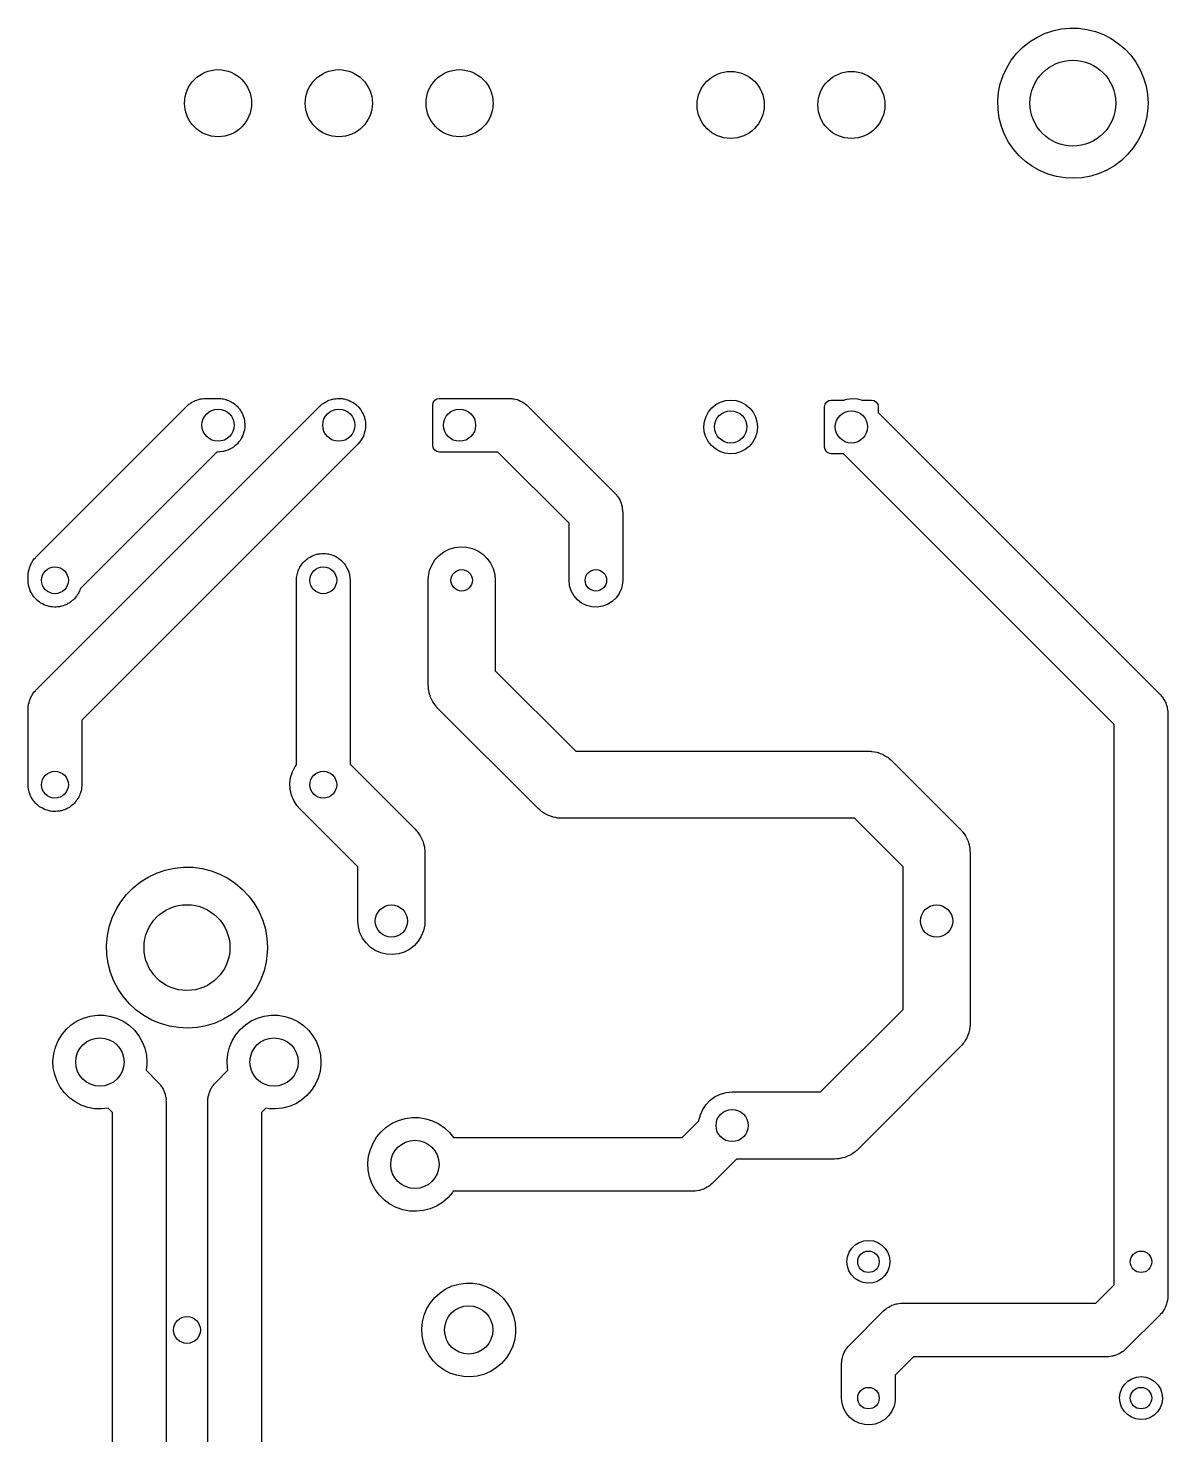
# Model space of a CAD drawing. Extents: x 38 to 260, y -144 to -47.
# Drawn here: x 217.6 to 260.1, y -99.2 to -46.7 of the extents above; entities that cross this region are included whole.
import ezdxf

# ---------------------------------------------------------------- set-up
doc = ezdxf.new("R2010")
doc.units = 0
doc.layers.add('BLACK', color=7, linetype='CONTINUOUS')

msp = doc.modelspace()

# ---------------------------------------------------------------- linework, layer by layer
at = {"layer": 'BLACK', "linetype": 'CONTINUOUS'}
for p, q in [((254.918, -47.2476), (255.191, -47.0763)), ((255.191, -47.0763), (255.482, -46.9376)), ((255.482, -46.9376), (255.787, -46.8331)), ((255.787, -46.8331), (256.102, -46.7645)), ((256.102, -46.7645), (256.423, -46.7325)), ((256.423, -46.7325), (256.745, -46.7375)), ((256.745, -46.7375), (257.065, -46.7796)), ((257.065, -46.7796), (257.377, -46.8581)), ((257.377, -46.8581), (257.679, -46.9721)), ((257.679, -46.9721), (257.965, -47.1199)), ((257.965, -47.1199), (258.233, -47.2997)), ((254.241, -47.932), (254.44, -47.6783)), ((254.44, -47.6783), (254.666, -47.4492)), ((254.666, -47.4492), (254.918, -47.2476)), ((258.233, -47.2997), (258.478, -47.5091)), ((258.478, -47.5091), (258.697, -47.7452)), ((253.937, -48.4993), (254.072, -48.2069)), ((254.072, -48.2069), (254.241, -47.932)), ((258.697, -47.7452), (258.888, -48.005)), ((258.888, -48.005), (259.048, -48.285)), ((253.835, -48.8053), (253.937, -48.4993)), ((259.048, -48.285), (259.174, -48.5815)), ((259.174, -48.5815), (259.266, -48.8906)), ((253.741, -49.442), (253.77, -49.121)), ((253.77, -49.121), (253.835, -48.8053)), ((259.266, -48.8906), (259.321, -49.2082)), ((259.321, -49.2082), (259.34, -49.53)), ((253.75, -49.7643), (253.741, -49.442)), ((253.795, -50.0834), (253.75, -49.7643)), ((259.334, -49.7058), (259.296, -50.0258)), ((259.34, -49.53), (259.334, -49.7058)), ((253.877, -50.3952), (253.795, -50.0834)), ((259.296, -50.0258), (259.22, -50.3393)), ((253.994, -50.6956), (253.877, -50.3952)), ((254.145, -50.9805), (253.994, -50.6956)), ((259.11, -50.642), (258.965, -50.93)), ((259.22, -50.3393), (259.11, -50.642)), ((254.328, -51.2461), (254.145, -50.9805)), ((254.539, -51.4891), (254.328, -51.2461)), ((258.788, -51.1994), (258.581, -51.4467)), ((258.965, -50.93), (258.788, -51.1994)), ((254.778, -51.706), (254.539, -51.4891)), ((255.04, -51.8941), (254.778, -51.706)), ((255.321, -52.0509), (255.04, -51.8941)), ((258.089, -51.8622), (257.811, -52.0248)), ((258.347, -51.6686), (258.089, -51.8622)), ((258.581, -51.4467), (258.347, -51.6686)), ((255.619, -52.1743), (255.321, -52.0509)), ((255.929, -52.2626), (255.619, -52.1743)), ((256.247, -52.3147), (255.929, -52.2626)), ((256.569, -52.3298), (256.247, -52.3147)), ((256.891, -52.3079), (256.569, -52.3298)), ((257.208, -52.2492), (256.891, -52.3079)), ((257.516, -52.1544), (257.208, -52.2492)), ((257.811, -52.0248), (257.516, -52.1544)), ((223.513, -60.8229), (223.591, -60.7529)), ((223.591, -60.7529), (223.621, -60.7327)), ((223.621, -60.7327), (223.649, -60.7089)), ((223.649, -60.7089), (223.706, -60.6775)), ((223.706, -60.6775), (223.76, -60.6422)), ((223.76, -60.6422), (223.794, -60.6287)), ((223.794, -60.6287), (223.826, -60.6109)), ((223.826, -60.6109), (223.888, -60.5916)), ((223.888, -60.5916), (223.948, -60.5678)), ((223.948, -60.5678), (223.984, -60.5614)), ((223.984, -60.5614), (224.019, -60.5504)), ((224.019, -60.5504), (224.083, -60.5439)), ((224.083, -60.5439), (224.147, -60.5327)), ((224.147, -60.5327), (224.183, -60.5337)), ((224.183, -60.5337), (224.22, -60.53)), ((224.22, -60.53), (224.68, -60.53)), ((224.68, -60.53), (224.685, -60.5302)), ((224.685, -60.5302), (224.687, -60.53)), ((224.687, -60.53), (224.693, -60.5307)), ((224.693, -60.5307), (224.785, -60.5355)), ((224.785, -60.5355), (224.831, -60.5451)), ((224.831, -60.5451), (224.881, -60.5504)), ((224.881, -60.5504), (224.933, -60.5665)), ((224.933, -60.5665), (224.982, -60.5768)), ((224.982, -60.5768), (225.023, -60.5943)), ((225.023, -60.5943), (225.068, -60.6081)), ((225.068, -60.6081), (225.119, -60.6358)), ((225.119, -60.6358), (225.168, -60.6571)), ((225.168, -60.6571), (225.201, -60.6804)), ((225.201, -60.6804), (225.239, -60.701)), ((225.239, -60.701), (225.287, -60.7404)), ((225.287, -60.7404), (225.333, -60.773)), ((225.333, -60.773), (225.359, -60.8002)), ((225.359, -60.8002), (225.39, -60.8254)), ((228.48, -60.8155), (228.487, -60.81)), ((228.487, -60.81), (228.551, -60.7529)), ((228.551, -60.7529), (228.592, -60.7261)), ((228.592, -60.7261), (228.632, -60.6932)), ((228.632, -60.6932), (228.679, -60.6689)), ((228.679, -60.6689), (228.72, -60.6422)), ((228.72, -60.6422), (228.762, -60.6254)), ((228.762, -60.6254), (228.805, -60.6028)), ((228.805, -60.6028), (228.859, -60.5869)), ((228.859, -60.5869), (228.908, -60.5678)), ((228.908, -60.5678), (228.949, -60.5604)), ((228.949, -60.5604), (228.993, -60.5477)), ((228.993, -60.5477), (229.052, -60.5423)), ((229.052, -60.5423), (229.107, -60.5327)), ((229.107, -60.5327), (229.146, -60.5338)), ((229.146, -60.5338), (229.187, -60.53)), ((229.187, -60.53), (229.251, -60.5367)), ((229.251, -60.5367), (229.309, -60.5383)), ((229.309, -60.5383), (229.344, -60.5465)), ((229.344, -60.5465), (229.381, -60.5504)), ((229.381, -60.5504), (229.446, -60.5705)), ((229.446, -60.5705), (229.506, -60.5845)), ((229.506, -60.5845), (229.535, -60.5981)), ((229.535, -60.5981), (229.568, -60.6081)), ((229.568, -60.6081), (229.631, -60.6423)), ((229.631, -60.6423), (229.689, -60.6693)), ((229.689, -60.6693), (229.712, -60.6865)), ((229.712, -60.6865), (229.739, -60.701)), ((229.739, -60.701), (229.798, -60.7494)), ((229.798, -60.7494), (229.852, -60.7892)), ((229.852, -60.7892), (229.869, -60.8082)), ((229.869, -60.8082), (229.89, -60.8254)), ((232.68, -60.78), (232.699, -60.6843)), ((232.68, -62.28), (232.68, -60.78)), ((232.699, -60.6843), (232.753, -60.6032)), ((232.753, -60.6032), (232.834, -60.549)), ((232.834, -60.549), (232.93, -60.53)), ((232.93, -60.53), (235.52, -60.53)), ((235.52, -60.53), (235.625, -60.5355)), ((235.625, -60.5355), (235.66, -60.543)), ((235.66, -60.543), (235.697, -60.5458)), ((235.697, -60.5458), (235.759, -60.5636)), ((235.759, -60.5636), (235.822, -60.5768)), ((235.822, -60.5768), (235.856, -60.5914)), ((235.856, -60.5914), (235.891, -60.6015)), ((235.891, -60.6015), (235.949, -60.6314)), ((235.949, -60.6314), (236.008, -60.6571)), ((236.008, -60.6571), (236.038, -60.6781)), ((236.038, -60.6781), (236.07, -60.6952)), ((236.07, -60.6952), (236.121, -60.736)), ((236.121, -60.736), (236.173, -60.773)), ((236.173, -60.773), (236.199, -60.7997)), ((236.199, -60.7997), (236.227, -60.8229)), ((243.085, -60.8805), (243.237, -60.7582)), ((243.237, -60.7582), (243.41, -60.6678)), ((243.41, -60.6678), (243.598, -60.6127)), ((243.598, -60.6127), (243.792, -60.595)), ((243.792, -60.595), (243.986, -60.6154)), ((243.986, -60.6154), (244.173, -60.6731)), ((244.173, -60.6731), (244.344, -60.766)), ((244.344, -60.766), (244.495, -60.8904)), ((247.285, -60.845), (247.304, -60.7493)), ((247.304, -60.7493), (247.358, -60.6682)), ((247.358, -60.6682), (247.439, -60.614)), ((247.439, -60.614), (247.535, -60.595)), ((247.535, -60.595), (247.999, -60.595)), ((247.999, -60.595), (248.115, -60.5556)), ((248.115, -60.5556), (248.316, -60.5303)), ((248.316, -60.5303), (248.517, -60.5458)), ((248.517, -60.5458), (248.689, -60.595)), ((248.689, -60.595), (249.035, -60.595)), ((249.035, -60.595), (249.131, -60.614)), ((249.131, -60.614), (249.212, -60.6682)), ((249.212, -60.6682), (249.266, -60.7493)), ((249.266, -60.7493), (249.285, -60.845)), ((217.893, -71.4029), (228.473, -60.8229)), ((217.893, -66.4429), (223.513, -60.8229)), ((225.39, -60.8254), (225.431, -60.8764)), ((225.431, -60.8764), (225.472, -60.9199)), ((225.472, -60.9199), (225.49, -60.9488)), ((225.49, -60.9488), (225.513, -60.9766)), ((225.513, -60.9766), (225.546, -61.0382)), ((225.546, -61.0382), (225.579, -61.0916)), ((225.579, -61.0916), (225.589, -61.1204)), ((225.589, -61.1204), (225.605, -61.1489)), ((225.605, -61.1489), (225.626, -61.2197)), ((225.626, -61.2197), (225.649, -61.2813)), ((225.649, -61.2813), (225.653, -61.3083)), ((225.653, -61.3083), (225.661, -61.3358)), ((225.661, -61.3358), (225.669, -61.4135)), ((228.473, -60.8229), (228.478, -60.8182)), ((228.478, -60.8182), (228.48, -60.8155)), ((229.89, -60.8254), (229.94, -60.8877)), ((229.94, -60.8877), (229.987, -60.9394)), ((229.987, -60.9394), (229.998, -60.9586)), ((229.998, -60.9586), (230.013, -60.9766)), ((230.013, -60.9766), (230.053, -61.0517)), ((230.053, -61.0517), (230.089, -61.1137)), ((230.089, -61.1137), (230.095, -61.1316)), ((230.095, -61.1316), (230.105, -61.1489)), ((230.105, -61.1489), (230.131, -61.2352)), ((230.131, -61.2352), (230.154, -61.305)), ((230.154, -61.305), (230.156, -61.3204)), ((230.156, -61.3204), (230.161, -61.3358)), ((230.161, -61.3358), (230.17, -61.4314)), ((236.227, -60.8229), (239.467, -64.0629)), ((242.807, -61.3871), (242.866, -61.2011)), ((242.866, -61.2011), (242.96, -61.03)), ((242.96, -61.03), (243.085, -60.8805)), ((244.495, -60.8904), (244.618, -61.0416)), ((244.618, -61.0416), (244.71, -61.2139)), ((244.71, -61.2139), (244.766, -61.4008)), ((247.285, -62.345), (247.285, -60.845)), ((249.285, -60.845), (249.285, -61.0608)), ((249.285, -61.0608), (259.787, -71.5629)), ((225.633, -61.8178), (225.617, -61.8786)), ((225.655, -61.7515), (225.633, -61.8178)), ((225.66, -61.7159), (225.655, -61.7515)), ((225.668, -61.683), (225.66, -61.7159)), ((225.671, -61.6232), (225.668, -61.683)), ((225.669, -61.4135), (225.679, -61.4811)), ((225.68, -61.5579), (225.671, -61.6232)), ((225.679, -61.4811), (225.678, -61.505)), ((225.678, -61.505), (225.68, -61.53)), ((225.68, -61.53), (225.68, -61.5579)), ((230.128, -61.8322), (230.108, -61.9014)), ((230.155, -61.7515), (230.128, -61.8322)), ((230.158, -61.7285), (230.155, -61.7515)), ((230.164, -61.7071), (230.158, -61.7285)), ((230.17, -61.6376), (230.164, -61.7071)), ((230.17, -61.4314), (230.18, -61.5056)), ((230.18, -61.5579), (230.17, -61.6376)), ((230.18, -61.5056), (230.179, -61.5176)), ((230.179, -61.5176), (230.18, -61.53)), ((230.18, -61.53), (230.18, -61.5579)), ((242.785, -61.581), (242.807, -61.3871)), ((242.801, -61.7755), (242.785, -61.581)), ((242.855, -61.9631), (242.801, -61.7755)), ((244.76, -61.8165), (244.699, -62.0017)), ((244.785, -61.6229), (244.76, -61.8165)), ((244.766, -61.4008), (244.785, -61.595)), ((244.785, -61.595), (244.785, -61.6229)), ((229.887, -62.2371), (219.6, -72.5242)), ((225.216, -62.3743), (225.138, -62.4138)), ((225.233, -62.3611), (225.216, -62.3743)), ((225.251, -62.3511), (225.233, -62.3611)), ((225.304, -62.3051), (225.251, -62.3511)), ((225.37, -62.2542), (225.304, -62.3051)), ((225.386, -62.2352), (225.37, -62.2542)), ((225.404, -62.2196), (225.386, -62.2352)), ((225.446, -62.1656), (225.404, -62.2196)), ((225.497, -62.1064), (225.446, -62.1656)), ((225.511, -62.0815), (225.497, -62.1064)), ((225.528, -62.0599), (225.511, -62.0815)), ((225.557, -62.001), (225.528, -62.0599)), ((225.594, -61.9367), (225.557, -62.001)), ((225.604, -61.9061), (225.594, -61.9367)), ((225.617, -61.8786), (225.604, -61.9061)), ((229.934, -62.1792), (229.887, -62.2371)), ((229.997, -62.1064), (229.934, -62.1792)), ((230.005, -62.0924), (229.997, -62.1064)), ((230.015, -62.0805), (230.005, -62.0924)), ((230.049, -62.0151), (230.015, -62.0805)), ((230.094, -61.9367), (230.049, -62.0151)), ((230.1, -61.9181), (230.094, -61.9367)), ((230.108, -61.9014), (230.1, -61.9181)), ((232.699, -62.3757), (232.68, -62.28)), ((232.753, -62.4568), (232.699, -62.3757)), ((242.944, -62.1367), (242.855, -61.9631)), ((243.066, -62.2897), (242.944, -62.1367)), ((243.214, -62.4161), (243.066, -62.2897)), ((244.475, -62.3192), (244.321, -62.4393)), ((244.602, -62.1714), (244.475, -62.3192)), ((244.699, -62.0017), (244.602, -62.1714)), ((247.304, -62.4407), (247.285, -62.345)), ((224.634, -62.53), (219.554, -67.6107)), ((224.68, -62.53), (224.634, -62.53)), ((224.754, -62.5225), (224.68, -62.53)), ((224.854, -62.5148), (224.754, -62.5225)), ((224.867, -62.511), (224.854, -62.5148)), ((224.881, -62.5096), (224.867, -62.511)), ((224.952, -62.4873), (224.881, -62.5096)), ((225.042, -62.4623), (224.952, -62.4873)), ((225.058, -62.4543), (225.042, -62.4623)), ((225.074, -62.4491), (225.058, -62.4543)), ((225.138, -62.4138), (225.074, -62.4491)), ((232.834, -62.511), (232.753, -62.4568)), ((232.93, -62.53), (232.834, -62.511)), ((235.106, -62.53), (232.93, -62.53)), ((237.76, -65.1842), (235.106, -62.53)), ((243.385, -62.5114), (243.214, -62.4161)), ((243.57, -62.5717), (243.385, -62.5114)), ((243.764, -62.5948), (243.57, -62.5717)), ((243.959, -62.5798), (243.764, -62.5948)), ((244.147, -62.5273), (243.959, -62.5798)), ((244.321, -62.4393), (244.147, -62.5273)), ((247.358, -62.5218), (247.304, -62.4407)), ((247.439, -62.576), (247.358, -62.5218)), ((247.535, -62.595), (247.439, -62.576)), ((247.991, -62.595), (247.535, -62.595)), ((258.08, -72.6842), (247.991, -62.595)), ((239.467, -64.0629), (239.537, -64.1407)), ((239.537, -64.1407), (239.557, -64.1714)), ((239.557, -64.1714), (239.581, -64.1993)), ((239.581, -64.1993), (239.612, -64.2558)), ((239.612, -64.2558), (239.648, -64.3098)), ((239.648, -64.3098), (239.661, -64.3439)), ((239.661, -64.3439), (239.679, -64.3761)), ((239.679, -64.3761), (239.698, -64.4377)), ((239.698, -64.4377), (239.722, -64.4977)), ((239.722, -64.4977), (239.729, -64.5339)), ((239.729, -64.5339), (239.74, -64.5689)), ((239.74, -64.5689), (239.746, -64.6332)), ((239.746, -64.6332), (239.757, -64.6968)), ((239.757, -64.6968), (239.756, -64.7335)), ((239.756, -64.7335), (239.76, -64.77)), ((239.76, -64.77), (239.76, -67.31)), ((237.76, -67.31), (237.76, -65.1842)), ((217.765, -66.5995), (217.806, -66.5495)), ((217.806, -66.5495), (217.843, -66.4966)), ((217.843, -66.4966), (217.87, -66.4714)), ((217.87, -66.4714), (217.893, -66.4429)), ((227.9, -66.5955), (227.949, -66.5567)), ((227.949, -66.5567), (227.99, -66.5177)), ((227.99, -66.5177), (228.022, -66.498)), ((228.022, -66.498), (228.052, -66.4732)), ((228.052, -66.4732), (228.111, -66.4427)), ((228.111, -66.4427), (228.162, -66.4112)), ((228.162, -66.4112), (228.194, -66.3995)), ((228.194, -66.3995), (228.225, -66.3828)), ((228.225, -66.3828), (228.292, -66.3631)), ((228.292, -66.3631), (228.351, -66.3414)), ((228.351, -66.3414), (228.382, -66.3368)), ((228.382, -66.3368), (228.413, -66.3277)), ((228.413, -66.3277), (228.486, -66.321)), ((228.486, -66.321), (228.551, -66.3112)), ((228.551, -66.3112), (228.578, -66.3126)), ((228.578, -66.3126), (228.607, -66.31)), ((228.607, -66.31), (228.685, -66.3182)), ((228.685, -66.3182), (228.753, -66.3218)), ((228.753, -66.3218), (228.776, -66.3278)), ((228.776, -66.3278), (228.801, -66.3304)), ((228.801, -66.3304), (228.88, -66.3549)), ((228.88, -66.3549), (228.949, -66.3727)), ((228.949, -66.3727), (228.967, -66.3818)), ((228.967, -66.3818), (228.988, -66.3881)), ((228.988, -66.3881), (229.064, -66.4298)), ((229.064, -66.4298), (229.13, -66.462)), ((229.13, -66.462), (229.143, -66.4725)), ((229.143, -66.4725), (229.159, -66.481)), ((229.159, -66.481), (229.231, -66.5402)), ((229.231, -66.5402), (229.29, -66.5858)), ((232.646, -66.7425), (232.764, -66.5543)), ((232.764, -66.5543), (232.914, -66.3899)), ((232.914, -66.3899), (233.09, -66.2546)), ((233.09, -66.2546), (233.288, -66.1527)), ((233.288, -66.1527), (233.5, -66.0873)), ((233.5, -66.0873), (233.721, -66.0606)), ((233.721, -66.0606), (233.943, -66.0734)), ((233.943, -66.0734), (234.159, -66.1253)), ((234.159, -66.1253), (234.362, -66.2146)), ((234.362, -66.2146), (234.547, -66.3386)), ((234.547, -66.3386), (234.706, -66.4932)), ((234.706, -66.4932), (234.836, -66.6737)), ((217.6, -67.15), (217.605, -67.0455)), ((217.605, -67.0455), (217.613, -67.0095)), ((217.613, -67.0095), (217.616, -66.9729)), ((217.616, -66.9729), (217.634, -66.9108)), ((217.634, -66.9108), (217.647, -66.8476)), ((217.647, -66.8476), (217.661, -66.8139)), ((217.661, -66.8139), (217.672, -66.7786)), ((217.672, -66.7786), (217.701, -66.7214)), ((217.701, -66.7214), (217.727, -66.6621)), ((217.727, -66.6621), (217.748, -66.6321)), ((217.748, -66.6321), (217.765, -66.5995)), ((227.616, -67.1561), (227.622, -67.1021)), ((227.622, -67.1021), (227.637, -67.0539)), ((227.637, -67.0539), (227.647, -67.0076)), ((227.647, -67.0076), (227.666, -66.9643)), ((227.666, -66.9643), (227.681, -66.9161)), ((227.681, -66.9161), (227.707, -66.8684)), ((227.707, -66.8684), (227.727, -66.8221)), ((227.727, -66.8221), (227.752, -66.7861)), ((227.752, -66.7861), (227.775, -66.745)), ((227.775, -66.745), (227.812, -66.7005)), ((227.812, -66.7005), (227.843, -66.6566)), ((227.843, -66.6566), (227.873, -66.6286)), ((227.873, -66.6286), (227.9, -66.5955)), ((229.29, -66.5858), (229.299, -66.5963)), ((229.299, -66.5963), (229.31, -66.6054)), ((229.31, -66.6054), (229.373, -66.6826)), ((229.373, -66.6826), (229.421, -66.7393)), ((229.421, -66.7393), (229.426, -66.7483)), ((229.426, -66.7483), (229.433, -66.7566)), ((229.433, -66.7566), (229.484, -66.8526)), ((229.484, -66.8526), (229.519, -66.9161)), ((229.519, -66.9161), (229.521, -66.9226)), ((229.521, -66.9226), (229.525, -66.9289)), ((229.525, -66.9289), (229.561, -67.0491)), ((229.561, -67.0491), (229.58, -67.1089)), ((232.518, -67.1663), (232.563, -66.9487)), ((232.563, -66.9487), (232.646, -66.7425)), ((234.836, -66.6737), (234.932, -66.8743)), ((234.932, -66.8743), (234.99, -67.0886)), ((234.99, -67.0886), (235.01, -67.31)), ((217.6, -67.31), (217.6, -67.15)), ((217.607, -67.3821), (217.6, -67.31)), ((217.616, -67.4905), (217.607, -67.3821)), ((217.619, -67.5008), (217.616, -67.4905)), ((217.62, -67.5111), (217.619, -67.5008)), ((217.643, -67.5824), (217.62, -67.5111)), ((217.67, -67.6781), (217.643, -67.5824)), ((219.553, -67.6124), (219.532, -67.6616)), ((219.554, -67.6107), (219.553, -67.6124)), ((227.6, -67.296), (227.601, -67.2854)), ((227.6, -67.3007), (227.6, -67.296)), ((227.6, -67.31), (227.6, -67.3007)), ((227.6, -74.1876), (227.6, -67.31)), ((227.601, -67.2854), (227.605, -67.2055)), ((227.605, -67.2055), (227.616, -67.1561)), ((229.58, -67.1089), (229.58, -67.1123)), ((229.58, -67.1123), (229.581, -67.1158)), ((229.581, -67.1158), (229.6, -67.31)), ((229.6, -67.31), (229.6, -74.1622)), ((232.51, -67.31), (232.518, -67.1663)), ((232.51, -71.2), (232.51, -67.31)), ((235.01, -67.31), (235.01, -70.6822)), ((237.78, -67.5111), (237.76, -67.31)), ((237.841, -67.7039), (237.78, -67.5111)), ((239.713, -67.6124), (239.633, -67.7979)), ((239.755, -67.4145), (239.713, -67.6124)), ((239.76, -67.31), (239.755, -67.4145)), ((217.677, -67.6908), (217.67, -67.6781)), ((217.681, -67.7039), (217.677, -67.6908)), ((217.717, -67.769), (217.681, -67.7039)), ((217.759, -67.8517), (217.717, -67.769)), ((217.771, -67.8657), (217.759, -67.8517)), ((217.779, -67.8807), (217.771, -67.8657)), ((217.826, -67.9361), (217.779, -67.8807)), ((217.881, -68.0047), (217.826, -67.9361)), ((217.897, -68.0186), (217.881, -68.0047)), ((217.91, -68.0342), (217.897, -68.0186)), ((217.966, -68.0776), (217.91, -68.0342)), ((218.029, -68.1311), (217.966, -68.0776)), ((218.051, -68.1434), (218.029, -68.1311)), ((218.07, -68.158), (218.051, -68.1434)), ((219.136, -68.1543), (219.084, -68.1805)), ((219.173, -68.1255), (219.136, -68.1543)), ((219.21, -68.1023), (219.173, -68.1255)), ((219.247, -68.0676), (219.21, -68.1023)), ((219.29, -68.0342), (219.247, -68.0676)), ((219.323, -67.9959), (219.29, -68.0342)), ((219.357, -67.9634), (219.323, -67.9959)), ((219.384, -67.9247), (219.357, -67.9634)), ((219.417, -67.8864), (219.384, -67.9247)), ((219.444, -67.8392), (219.417, -67.8864)), ((219.473, -67.7979), (219.444, -67.8392)), ((219.49, -67.7575), (219.473, -67.7979)), ((219.514, -67.7167), (219.49, -67.7575)), ((219.532, -67.6616), (219.514, -67.7167)), ((237.939, -67.8807), (237.841, -67.7039)), ((238.07, -68.0342), (237.939, -67.8807)), ((238.23, -68.158), (238.07, -68.0342)), ((239.37, -68.1023), (239.198, -68.2088)), ((239.517, -67.9634), (239.37, -68.1023)), ((239.633, -67.7979), (239.517, -67.9634)), ((218.131, -68.1882), (218.07, -68.158)), ((218.2, -68.2264), (218.131, -68.1882)), ((218.227, -68.2352), (218.2, -68.2264)), ((218.251, -68.2473), (218.227, -68.2352)), ((218.315, -68.2638), (218.251, -68.2473)), ((218.385, -68.2867), (218.315, -68.2638)), ((218.417, -68.2905), (218.385, -68.2867)), ((218.447, -68.2982), (218.417, -68.2905)), ((218.51, -68.3015), (218.447, -68.2982)), ((218.579, -68.3098), (218.51, -68.3015)), ((218.615, -68.307), (218.579, -68.3098)), ((218.649, -68.3088), (218.615, -68.307)), ((218.708, -68.2999), (218.649, -68.3088)), ((218.774, -68.2948), (218.708, -68.2999)), ((218.812, -68.2842), (218.774, -68.2948)), ((218.849, -68.2786), (218.812, -68.2842)), ((218.902, -68.259), (218.849, -68.2786)), ((218.962, -68.2423), (218.902, -68.259)), ((219, -68.2228), (218.962, -68.2423)), ((219.038, -68.2088), (219, -68.2228)), ((219.084, -68.1805), (219.038, -68.2088)), ((238.411, -68.2473), (238.23, -68.158)), ((238.607, -68.2982), (238.411, -68.2473)), ((238.809, -68.3088), (238.607, -68.2982)), ((239.009, -68.2786), (238.809, -68.3088)), ((239.198, -68.2088), (239.009, -68.2786)), ((235.01, -70.6822), (238.008, -73.68)), ((232.518, -71.2847), (232.51, -71.2)), ((232.522, -71.3696), (232.518, -71.2847)), ((217.634, -71.8708), (217.647, -71.8076)), ((217.647, -71.8076), (217.661, -71.7739)), ((217.661, -71.7739), (217.672, -71.7386)), ((217.672, -71.7386), (217.701, -71.6814)), ((217.701, -71.6814), (217.727, -71.6221)), ((217.727, -71.6221), (217.748, -71.5921)), ((217.748, -71.5921), (217.765, -71.5595)), ((217.765, -71.5595), (217.806, -71.5095)), ((217.806, -71.5095), (217.843, -71.4566)), ((217.843, -71.4566), (217.87, -71.4313)), ((217.87, -71.4313), (217.893, -71.4029)), ((232.527, -71.3952), (232.522, -71.3696)), ((232.53, -71.4214), (232.527, -71.3952)), ((232.552, -71.5034), (232.53, -71.4214)), ((232.571, -71.5863), (232.552, -71.5034)), ((232.581, -71.6104), (232.571, -71.5863)), ((232.588, -71.6357), (232.581, -71.6104)), ((232.625, -71.7125), (232.588, -71.6357)), ((232.658, -71.7907), (232.625, -71.7125)), ((232.673, -71.8126), (232.658, -71.7907)), ((232.684, -71.8363), (232.673, -71.8126)), ((259.787, -71.5629), (259.857, -71.6407)), ((259.857, -71.6407), (259.877, -71.6714)), ((259.877, -71.6714), (259.901, -71.6993)), ((259.901, -71.6993), (259.932, -71.7558)), ((259.932, -71.7558), (259.968, -71.8098)), ((259.968, -71.8098), (259.981, -71.8439)), ((217.6, -72.11), (217.605, -72.0055)), ((217.6, -74.93), (217.6, -72.11)), ((217.605, -72.0055), (217.613, -71.9695)), ((217.613, -71.9695), (217.616, -71.9329)), ((217.616, -71.9329), (217.634, -71.8708)), ((232.734, -71.9054), (232.684, -71.8363)), ((232.78, -71.9764), (232.734, -71.9054)), ((232.803, -72.0019), (232.78, -71.9764)), ((232.814, -72.0168), (232.803, -72.0019)), ((232.833, -72.035), (232.814, -72.0168)), ((232.876, -72.0839), (232.833, -72.035)), ((236.606, -75.8139), (232.876, -72.0839)), ((259.981, -71.8439), (259.999, -71.8761)), ((259.999, -71.8761), (260.018, -71.9377)), ((260.018, -71.9377), (260.042, -71.9977)), ((260.042, -71.9977), (260.049, -72.0339)), ((260.049, -72.0339), (260.06, -72.0689)), ((260.06, -72.0689), (260.066, -72.1332)), ((260.066, -72.1332), (260.077, -72.1968)), ((260.077, -72.1968), (260.076, -72.2335)), ((260.076, -72.2335), (260.08, -72.27)), ((260.08, -72.27), (260.08, -93.98)), ((219.6, -72.5242), (219.6, -74.93)), ((258.08, -93.5658), (258.08, -72.6842)), ((238.008, -73.68), (248.92, -73.68)), ((248.92, -73.68), (248.985, -73.6838)), ((248.985, -73.6838), (249.012, -73.6834)), ((249.012, -73.6834), (249.03, -73.6863)), ((249.03, -73.6863), (249.064, -73.6883)), ((249.064, -73.6883), (249.147, -73.7055)), ((249.147, -73.7055), (249.231, -73.7193)), ((249.231, -73.7193), (249.256, -73.728)), ((249.256, -73.728), (249.281, -73.7334)), ((249.281, -73.7334), (249.36, -73.7651)), ((249.36, -73.7651), (249.44, -73.7935)), ((249.44, -73.7935), (249.463, -73.8065)), ((249.463, -73.8065), (249.487, -73.8162)), ((249.487, -73.8162), (249.56, -73.8614)), ((249.56, -73.8614), (249.633, -73.9036)), ((249.633, -73.9036), (249.654, -73.9204)), ((249.654, -73.9204), (249.676, -73.9343)), ((227.38, -74.6573), (227.448, -74.4456)), ((227.448, -74.4456), (227.552, -74.2492)), ((227.552, -74.2492), (227.6, -74.1876)), ((229.6, -74.1622), (232.024, -76.5861)), ((249.676, -73.9343), (249.739, -73.9916)), ((249.739, -73.9916), (249.804, -74.0461)), ((249.804, -74.0461), (252.344, -76.5861)), ((217.607, -75.0021), (217.6, -74.93)), ((219.6, -74.9579), (219.598, -74.9724)), ((219.6, -74.93), (219.6, -74.9579)), ((227.351, -74.8777), (227.38, -74.6573)), ((227.362, -75.0996), (227.351, -74.8777)), ((217.616, -75.1105), (217.607, -75.0021)), ((217.619, -75.1208), (217.616, -75.1105)), ((217.62, -75.1311), (217.619, -75.1208)), ((217.643, -75.2024), (217.62, -75.1311)), ((217.67, -75.2981), (217.643, -75.2024)), ((217.677, -75.3108), (217.67, -75.2981)), ((217.681, -75.3239), (217.677, -75.3108)), ((217.717, -75.389), (217.681, -75.3239)), ((217.759, -75.4717), (217.717, -75.389)), ((217.771, -75.4857), (217.759, -75.4717)), ((217.779, -75.5007), (217.771, -75.4857)), ((219.444, -75.4592), (219.417, -75.5064)), ((219.473, -75.4179), (219.444, -75.4592)), ((219.49, -75.3775), (219.473, -75.4179)), ((219.514, -75.3367), (219.49, -75.3775)), ((219.532, -75.2816), (219.514, -75.3367)), ((219.553, -75.2324), (219.532, -75.2816)), ((219.562, -75.1925), (219.553, -75.2324)), ((219.575, -75.1515), (219.562, -75.1925)), ((219.583, -75.0901), (219.575, -75.1515)), ((219.595, -75.0345), (219.583, -75.0901)), ((219.598, -74.9724), (219.595, -75.0345)), ((227.411, -75.3163), (227.362, -75.0996)), ((227.498, -75.5207), (227.411, -75.3163)), ((217.826, -75.5561), (217.779, -75.5007)), ((217.881, -75.6247), (217.826, -75.5561)), ((217.897, -75.6386), (217.881, -75.6247)), ((217.91, -75.6542), (217.897, -75.6386)), ((217.966, -75.6976), (217.91, -75.6542)), ((218.029, -75.7511), (217.966, -75.6976)), ((218.051, -75.7634), (218.029, -75.7511)), ((218.07, -75.778), (218.051, -75.7634)), ((218.131, -75.8082), (218.07, -75.778)), ((218.2, -75.8464), (218.131, -75.8082)), ((218.227, -75.8552), (218.2, -75.8464)), ((218.251, -75.8673), (218.227, -75.8552)), ((218.315, -75.8838), (218.251, -75.8673)), ((218.385, -75.9067), (218.315, -75.8838)), ((218.417, -75.9105), (218.385, -75.9067)), ((218.447, -75.9182), (218.417, -75.9105)), ((218.51, -75.9215), (218.447, -75.9182)), ((218.579, -75.9298), (218.51, -75.9215)), ((218.615, -75.927), (218.579, -75.9298)), ((218.649, -75.9288), (218.615, -75.927)), ((218.708, -75.9199), (218.649, -75.9288)), ((218.774, -75.9148), (218.708, -75.9199)), ((218.812, -75.9042), (218.774, -75.9148)), ((218.849, -75.8986), (218.812, -75.9042)), ((218.902, -75.879), (218.849, -75.8986)), ((218.962, -75.8623), (218.902, -75.879)), ((219, -75.8428), (218.962, -75.8623)), ((219.038, -75.8288), (219, -75.8428)), ((219.084, -75.8005), (219.038, -75.8288)), ((219.136, -75.7743), (219.084, -75.8005)), ((219.173, -75.7455), (219.136, -75.7743)), ((219.21, -75.7223), (219.173, -75.7455)), ((219.247, -75.6876), (219.21, -75.7223)), ((219.29, -75.6542), (219.247, -75.6876)), ((219.323, -75.6159), (219.29, -75.6542)), ((219.357, -75.5834), (219.323, -75.6159)), ((219.384, -75.5447), (219.357, -75.5834)), ((219.417, -75.5064), (219.384, -75.5447)), ((227.62, -75.7064), (227.498, -75.5207)), ((227.716, -75.8139), (227.62, -75.7064)), ((229.89, -77.9878), (227.716, -75.8139)), ((236.671, -75.8684), (236.606, -75.8139)), ((236.734, -75.9257), (236.671, -75.8684)), ((236.756, -75.9396), (236.734, -75.9257)), ((236.777, -75.9564), (236.756, -75.9396)), ((236.85, -75.9986), (236.777, -75.9564)), ((236.923, -76.0438), (236.85, -75.9986)), ((236.947, -76.0535), (236.923, -76.0438)), ((236.97, -76.0665), (236.947, -76.0535)), ((237.05, -76.0949), (236.97, -76.0665)), ((237.129, -76.1266), (237.05, -76.0949)), ((237.154, -76.132), (237.129, -76.1266)), ((237.179, -76.1407), (237.154, -76.132)), ((237.263, -76.1545), (237.179, -76.1407)), ((237.346, -76.1717), (237.263, -76.1545)), ((237.38, -76.1737), (237.346, -76.1717)), ((237.398, -76.1766), (237.38, -76.1737)), ((237.425, -76.1762), (237.398, -76.1766)), ((237.49, -76.18), (237.425, -76.1762)), ((248.402, -76.18), (237.49, -76.18)), ((250.21, -77.9878), (248.402, -76.18)), ((232.024, -76.5861), (232.067, -76.635)), ((232.067, -76.635), (232.086, -76.6532)), ((232.086, -76.6532), (232.097, -76.6681)), ((232.097, -76.6681), (232.12, -76.6936)), ((232.12, -76.6936), (232.166, -76.7646)), ((232.166, -76.7646), (232.216, -76.8337)), ((232.216, -76.8337), (232.227, -76.8574)), ((232.227, -76.8574), (232.242, -76.8793)), ((232.242, -76.8793), (232.275, -76.9575)), ((232.275, -76.9575), (232.312, -77.0343)), ((232.312, -77.0343), (232.319, -77.0596)), ((232.319, -77.0596), (232.329, -77.0837)), ((252.344, -76.5861), (252.387, -76.635)), ((252.387, -76.635), (252.406, -76.6532)), ((252.406, -76.6532), (252.417, -76.6681)), ((252.417, -76.6681), (252.44, -76.6936)), ((252.44, -76.6936), (252.486, -76.7646)), ((252.486, -76.7646), (252.536, -76.8337)), ((252.536, -76.8337), (252.547, -76.8574)), ((252.547, -76.8574), (252.562, -76.8793)), ((252.562, -76.8793), (252.595, -76.9575)), ((252.595, -76.9575), (252.632, -77.0343)), ((252.632, -77.0343), (252.639, -77.0596)), ((252.639, -77.0596), (252.649, -77.0837)), ((232.329, -77.0837), (232.348, -77.1666)), ((232.348, -77.1666), (232.37, -77.2486)), ((232.37, -77.2486), (232.373, -77.2748)), ((232.373, -77.2748), (232.378, -77.3004)), ((232.378, -77.3004), (232.382, -77.3853)), ((232.382, -77.3853), (232.39, -77.47)), ((232.39, -77.47), (232.39, -80.01)), ((252.649, -77.0837), (252.668, -77.1666)), ((252.668, -77.1666), (252.69, -77.2486)), ((252.69, -77.2486), (252.693, -77.2748)), ((252.693, -77.2748), (252.698, -77.3004)), ((252.698, -77.3004), (252.702, -77.3853)), ((252.702, -77.3853), (252.71, -77.47)), ((252.71, -77.47), (252.71, -83.82)), ((222.386, -78.2224), (222.713, -78.1105)), ((222.713, -78.1105), (223.051, -78.0369)), ((223.051, -78.0369), (223.394, -78.0026)), ((223.394, -78.0026), (223.74, -78.0081)), ((223.74, -78.0081), (224.082, -78.0531)), ((224.082, -78.0531), (224.417, -78.1373)), ((229.89, -80.01), (229.89, -77.9878)), ((250.21, -83.3022), (250.21, -77.9878)), ((221.513, -78.7706), (221.782, -78.5546)), ((221.782, -78.5546), (222.075, -78.3711)), ((222.075, -78.3711), (222.386, -78.2224)), ((224.417, -78.1373), (224.74, -78.2594)), ((224.74, -78.2594), (225.047, -78.4178)), ((225.047, -78.4178), (225.334, -78.6104)), ((225.334, -78.6104), (225.596, -78.8347)), ((221.057, -79.2879), (221.27, -79.0161)), ((221.27, -79.0161), (221.513, -78.7706)), ((225.596, -78.8347), (225.832, -79.0877)), ((225.832, -79.0877), (226.036, -79.3661)), ((220.731, -79.8956), (220.876, -79.5823)), ((220.876, -79.5823), (221.057, -79.2879)), ((226.036, -79.3661), (226.207, -79.6661)), ((226.207, -79.6661), (226.343, -79.9838)), ((220.622, -80.2235), (220.731, -79.8956)), ((226.343, -79.9838), (226.441, -80.3149)), ((229.91, -80.2314), (229.89, -80.01)), ((232.382, -80.1537), (232.337, -80.3713)), ((232.39, -80.01), (232.382, -80.1537)), ((220.521, -80.9058), (220.552, -80.5618)), ((220.552, -80.5618), (220.622, -80.2235)), ((226.441, -80.3149), (226.5, -80.6552)), ((226.5, -80.6552), (226.52, -81)), ((229.968, -80.4457), (229.91, -80.2314)), ((230.064, -80.6463), (229.968, -80.4457)), ((230.194, -80.8268), (230.064, -80.6463)), ((232.254, -80.5775), (232.136, -80.7657)), ((232.337, -80.3713), (232.254, -80.5775)), ((220.531, -81.251), (220.521, -80.9058)), ((220.579, -81.593), (220.531, -81.251)), ((226.514, -81.1884), (226.473, -81.5313)), ((226.52, -81), (226.514, -81.1884)), ((230.353, -80.9814), (230.194, -80.8268)), ((230.538, -81.1054), (230.353, -80.9814)), ((230.741, -81.1947), (230.538, -81.1054)), ((230.957, -81.2466), (230.741, -81.1947)), ((231.179, -81.2594), (230.957, -81.2466)), ((231.4, -81.2327), (231.179, -81.2594)), ((231.612, -81.1673), (231.4, -81.2327)), ((231.81, -81.0654), (231.612, -81.1673)), ((231.986, -80.9301), (231.81, -81.0654)), ((232.136, -80.7657), (231.986, -80.9301)), ((220.667, -81.9271), (220.579, -81.593)), ((226.473, -81.5313), (226.392, -81.8671)), ((220.792, -82.2488), (220.667, -81.9271)), ((220.954, -82.5541), (220.792, -82.2488)), ((226.273, -82.1914), (226.118, -82.5)), ((226.392, -81.8671), (226.273, -82.1914)), ((221.15, -82.8387), (220.954, -82.5541)), ((225.928, -82.7887), (225.707, -83.0536)), ((226.118, -82.5), (225.928, -82.7887)), ((221.377, -83.099), (221.15, -82.8387)), ((221.632, -83.3314), (221.377, -83.099)), ((221.913, -83.533), (221.632, -83.3314)), ((225.456, -83.2914), (225.18, -83.4988)), ((225.707, -83.0536), (225.456, -83.2914)), ((247.132, -86.38), (250.21, -83.3022)), ((219.016, -84.0483), (219.21, -83.8755)), ((219.21, -83.8755), (219.427, -83.7333)), ((219.427, -83.7333), (219.662, -83.6247)), ((219.662, -83.6247), (219.911, -83.5521)), ((219.911, -83.5521), (220.168, -83.5172)), ((220.168, -83.5172), (220.428, -83.5206)), ((220.428, -83.5206), (220.684, -83.5623)), ((220.684, -83.5623), (220.931, -83.6413)), ((220.931, -83.6413), (221.164, -83.7561)), ((221.164, -83.7561), (221.377, -83.9039)), ((222.214, -83.701), (221.913, -83.533)), ((222.533, -83.8331), (222.214, -83.701)), ((222.866, -83.9278), (222.533, -83.8331)), ((224.566, -83.8118), (224.236, -83.9134)), ((224.882, -83.673), (224.566, -83.8118)), ((225.18, -83.4988), (224.882, -83.673)), ((225.506, -84.0483), (225.699, -83.8755)), ((225.699, -83.8755), (225.916, -83.7333)), ((225.916, -83.7333), (226.152, -83.6247)), ((226.152, -83.6247), (226.401, -83.5521)), ((226.401, -83.5521), (226.658, -83.5172)), ((226.658, -83.5172), (226.917, -83.5206)), ((226.917, -83.5206), (227.173, -83.5623)), ((227.173, -83.5623), (227.42, -83.6413)), ((227.42, -83.6413), (227.653, -83.7561)), ((227.653, -83.7561), (227.866, -83.9039)), ((252.71, -83.82), (252.706, -83.8853)), ((218.716, -84.4694), (218.851, -84.2477)), ((218.851, -84.2477), (219.016, -84.0483)), ((221.377, -83.9039), (221.566, -84.0816)), ((221.566, -84.0816), (221.726, -84.2853)), ((221.726, -84.2853), (221.855, -84.5105)), ((223.206, -83.9836), (222.866, -83.9278)), ((223.551, -83.9998), (223.206, -83.9836)), ((223.896, -83.9763), (223.551, -83.9998)), ((224.236, -83.9134), (223.896, -83.9763)), ((225.205, -84.4694), (225.34, -84.2477)), ((225.34, -84.2477), (225.506, -84.0483)), ((227.866, -83.9039), (228.055, -84.0816)), ((228.055, -84.0816), (228.215, -84.2853)), ((228.215, -84.2853), (228.344, -84.5105)), ((252.574, -84.3875), (252.529, -84.4595)), ((252.584, -84.3631), (252.574, -84.3875)), ((252.597, -84.3404), (252.584, -84.3631)), ((252.625, -84.2602), (252.597, -84.3404)), ((252.657, -84.1813), (252.625, -84.2602)), ((252.662, -84.1556), (252.657, -84.1813)), ((252.671, -84.1309), (252.662, -84.1556)), ((252.684, -84.0469), (252.671, -84.1309)), ((252.702, -83.9637), (252.684, -84.0469)), ((252.704, -83.9297), (252.702, -83.9637)), ((252.707, -83.9115), (252.704, -83.9297)), ((252.706, -83.8853), (252.707, -83.9115)), ((218.552, -84.96), (218.616, -84.7086)), ((218.616, -84.7086), (218.716, -84.4694)), ((221.855, -84.5105), (221.949, -84.7523)), ((221.949, -84.7523), (222.006, -85.0052)), ((225.041, -84.96), (225.105, -84.7086)), ((225.105, -84.7086), (225.205, -84.4694)), ((228.344, -84.5105), (228.438, -84.7523)), ((228.438, -84.7523), (228.495, -85.0052)), ((252.344, -84.7039), (248.534, -88.5139)), ((252.398, -84.6386), (252.344, -84.7039)), ((252.456, -84.5757), (252.398, -84.6386)), ((252.47, -84.5535), (252.456, -84.5757)), ((252.486, -84.5334), (252.47, -84.5535)), ((252.529, -84.4595), (252.486, -84.5334)), ((218.526, -85.2181), (218.552, -84.96)), ((218.538, -85.4772), (218.526, -85.2181)), ((222.023, -85.3555), (221.996, -85.57)), ((222.006, -85.0052), (222.025, -85.2639)), ((222.025, -85.2639), (222.023, -85.3555)), ((225.015, -85.2181), (225.041, -84.96)), ((225.028, -85.4772), (225.015, -85.2181)), ((228.512, -85.3555), (228.48, -85.6128)), ((228.495, -85.0052), (228.515, -85.2639)), ((228.515, -85.2639), (228.512, -85.3555)), ((218.589, -85.7316), (218.538, -85.4772)), ((218.677, -85.9757), (218.589, -85.7316)), ((218.799, -86.2042), (218.677, -85.9757)), ((221.996, -85.57), (222.449, -86.0235)), ((224.591, -86.0235), (225.046, -85.5685)), ((225.046, -85.5685), (225.028, -85.4772)), ((228.409, -85.8624), (228.303, -86.0989)), ((228.48, -85.6128), (228.409, -85.8624)), ((218.955, -86.412), (218.799, -86.2042)), ((219.139, -86.5946), (218.955, -86.412)), ((222.449, -86.0235), (222.519, -86.1013)), ((222.519, -86.1013), (222.539, -86.132)), ((222.539, -86.132), (222.563, -86.1599)), ((222.563, -86.1599), (222.594, -86.2163)), ((222.594, -86.2163), (222.63, -86.2704)), ((222.63, -86.2704), (222.643, -86.3045)), ((222.643, -86.3045), (222.661, -86.3366)), ((222.661, -86.3366), (222.68, -86.3983)), ((222.68, -86.3983), (222.704, -86.4583)), ((222.704, -86.4583), (222.711, -86.4945)), ((222.711, -86.4945), (222.722, -86.5295)), ((224.314, -86.5535), (224.332, -86.4914)), ((224.332, -86.4914), (224.345, -86.4282)), ((224.345, -86.4282), (224.359, -86.3945)), ((224.359, -86.3945), (224.37, -86.3592)), ((224.37, -86.3592), (224.399, -86.302)), ((224.399, -86.302), (224.425, -86.2427)), ((224.425, -86.2427), (224.446, -86.2126)), ((224.446, -86.2126), (224.463, -86.1801)), ((224.463, -86.1801), (224.504, -86.1301)), ((224.504, -86.1301), (224.541, -86.0772)), ((224.541, -86.0772), (224.568, -86.0519)), ((224.568, -86.0519), (224.591, -86.0235)), ((228.162, -86.3171), (227.991, -86.5121)), ((228.303, -86.0989), (228.162, -86.3171)), ((243.204, -86.5541), (243.404, -86.4584)), ((243.404, -86.4584), (243.619, -86.3998)), ((243.619, -86.3998), (243.84, -86.38)), ((243.84, -86.38), (247.132, -86.38)), ((219.348, -86.748), (219.139, -86.5946)), ((219.578, -86.8688), (219.348, -86.748)), ((219.822, -86.9543), (219.578, -86.8688)), ((220.077, -87.0027), (219.822, -86.9543)), ((220.336, -87.0128), (220.077, -87.0027)), ((220.583, -86.9858), (220.336, -87.0128)), ((220.742, -87.1448), (220.583, -86.9858)), ((222.722, -86.5295), (222.728, -86.5937)), ((222.728, -86.5937), (222.739, -86.6573)), ((222.739, -86.6573), (222.738, -86.6941)), ((222.738, -86.6941), (222.742, -86.7306)), ((222.742, -86.7306), (222.742, -102.743)), ((224.298, -86.7306), (224.303, -86.6261)), ((224.298, -102.011), (224.298, -86.7306)), ((224.303, -86.6261), (224.311, -86.5901)), ((224.311, -86.5901), (224.314, -86.5535)), ((226.46, -86.9825), (226.298, -87.1448)), ((226.567, -87.0027), (226.46, -86.9825)), ((226.826, -87.0128), (226.567, -87.0027)), ((227.084, -86.9846), (226.826, -87.0128)), ((227.334, -86.9186), (227.084, -86.9846)), ((227.573, -86.8162), (227.334, -86.9186)), ((227.793, -86.6797), (227.573, -86.8162)), ((227.991, -86.5121), (227.793, -86.6797)), ((242.655, -87.2313), (242.745, -87.0278)), ((242.745, -87.0278), (242.869, -86.8434)), ((242.869, -86.8434), (243.023, -86.6838)), ((243.023, -86.6838), (243.204, -86.5541)), ((220.742, -102.329), (220.742, -87.1448)), ((226.298, -87.1448), (226.298, -102.425)), ((230.949, -87.6899), (231.166, -87.5477)), ((231.166, -87.5477), (231.402, -87.4391)), ((231.402, -87.4391), (231.651, -87.3665)), ((231.651, -87.3665), (231.908, -87.3315)), ((231.908, -87.3315), (232.167, -87.3349)), ((232.167, -87.3349), (232.423, -87.3766)), ((232.423, -87.3766), (232.67, -87.4557)), ((232.67, -87.4557), (232.903, -87.5704)), ((241.978, -88.0783), (242.603, -87.4527)), ((242.603, -87.4474), (242.655, -87.2313)), ((242.603, -87.4527), (242.603, -87.4474)), ((230.455, -88.2838), (230.59, -88.062)), ((230.59, -88.062), (230.756, -87.8626)), ((230.756, -87.8626), (230.949, -87.6899)), ((232.903, -87.5704), (233.116, -87.7182)), ((233.116, -87.7182), (233.305, -87.896)), ((233.305, -87.896), (233.449, -88.0783)), ((230.291, -88.7744), (230.355, -88.523)), ((230.355, -88.523), (230.455, -88.2838)), ((233.449, -88.0783), (241.978, -88.0783)), ((248.452, -88.587), (248.426, -88.6096)), ((248.467, -88.5762), (248.452, -88.587)), ((248.485, -88.5574), (248.467, -88.5762)), ((248.534, -88.5139), (248.485, -88.5574)), ((230.265, -89.0324), (230.291, -88.7744)), ((230.278, -89.2915), (230.265, -89.0324)), ((244.004, -88.88), (243.099, -89.7854)), ((247.65, -88.88), (244.004, -88.88)), ((247.735, -88.8724), (247.65, -88.88)), ((247.82, -88.8684), (247.735, -88.8724)), ((247.845, -88.8626), (247.82, -88.8684)), ((247.871, -88.8602), (247.845, -88.8626)), ((247.953, -88.8378), (247.871, -88.8602)), ((248.036, -88.8188), (247.953, -88.8378)), ((248.06, -88.8085), (248.036, -88.8188)), ((248.086, -88.8016), (248.06, -88.8085)), ((248.162, -88.765), (248.086, -88.8016)), ((248.241, -88.7316), (248.162, -88.765)), ((248.263, -88.7172), (248.241, -88.7316)), ((248.286, -88.7059), (248.263, -88.7172)), ((248.355, -88.6563), (248.286, -88.7059)), ((248.426, -88.6096), (248.355, -88.6563)), ((230.328, -89.5459), (230.278, -89.2915)), ((230.416, -89.79), (230.328, -89.5459)), ((230.539, -90.0185), (230.416, -89.79)), ((230.694, -90.2264), (230.539, -90.0185)), ((233.412, -90.1314), (233.241, -90.3264)), ((233.446, -90.0783), (233.412, -90.1314)), ((242.392, -90.0783), (233.446, -90.0783)), ((242.428, -90.0745), (242.392, -90.0783)), ((242.465, -90.0756), (242.428, -90.0745)), ((242.529, -90.0644), (242.465, -90.0756)), ((242.593, -90.0578), (242.529, -90.0644)), ((242.628, -90.0468), (242.593, -90.0578)), ((242.664, -90.0405), (242.628, -90.0468)), ((242.724, -90.0167), (242.664, -90.0405)), ((242.786, -89.9974), (242.724, -90.0167)), ((242.818, -89.9796), (242.786, -89.9974)), ((242.852, -89.9661), (242.818, -89.9796)), ((242.906, -89.9307), (242.852, -89.9661)), ((242.962, -89.8994), (242.906, -89.9307)), ((242.99, -89.8755), (242.962, -89.8994)), ((243.021, -89.8554), (242.99, -89.8755)), ((243.099, -89.7854), (243.021, -89.8554)), ((230.878, -90.409), (230.694, -90.2264)), ((231.087, -90.5623), (230.878, -90.409)), ((231.317, -90.6831), (231.087, -90.5623)), ((231.562, -90.7686), (231.317, -90.6831)), ((232.823, -90.6305), (232.584, -90.7329)), ((233.043, -90.494), (232.823, -90.6305)), ((233.241, -90.3264), (233.043, -90.494)), ((231.817, -90.817), (231.562, -90.7686)), ((232.076, -90.8272), (231.817, -90.817)), ((232.334, -90.799), (232.076, -90.8272)), ((232.584, -90.7329), (232.334, -90.799)), ((248.203, -92.3543), (248.3, -92.2044)), ((248.3, -92.2044), (248.427, -92.0796)), ((248.427, -92.0796), (248.579, -91.9861)), ((248.579, -91.9861), (248.748, -91.9287)), ((248.748, -91.9287), (248.926, -91.91)), ((248.926, -91.91), (249.103, -91.9311)), ((249.103, -91.9311), (249.271, -91.991)), ((249.271, -91.991), (249.421, -92.0865)), ((249.421, -92.0865), (249.547, -92.2131)), ((249.547, -92.2131), (249.641, -92.3643)), ((248.12, -92.6988), (248.142, -92.5219)), ((248.137, -92.8763), (248.12, -92.6988)), ((248.142, -92.5219), (248.203, -92.3543)), ((249.641, -92.3643), (249.7, -92.5328)), ((249.72, -92.7323), (249.695, -92.909)), ((249.7, -92.5328), (249.72, -92.71)), ((249.72, -92.71), (249.72, -92.7323)), ((248.194, -93.0456), (248.137, -92.8763)), ((248.286, -93.1981), (248.194, -93.0456)), ((248.41, -93.3264), (248.286, -93.1981)), ((249.533, -93.2242), (249.404, -93.3472)), ((249.632, -93.0757), (249.533, -93.2242)), ((249.695, -92.909), (249.632, -93.0757)), ((232.955, -93.8616), (233.172, -93.7194)), ((233.172, -93.7194), (233.407, -93.6108)), ((233.407, -93.6108), (233.656, -93.5382)), ((233.656, -93.5382), (233.913, -93.5033)), ((233.913, -93.5033), (234.173, -93.5067)), ((234.173, -93.5067), (234.429, -93.5484)), ((234.429, -93.5484), (234.676, -93.6274)), ((234.676, -93.6274), (234.908, -93.7421)), ((234.908, -93.7421), (235.121, -93.89)), ((248.559, -93.4241), (248.41, -93.3264)), ((248.726, -93.4862), (248.559, -93.4241)), ((248.903, -93.5098), (248.726, -93.4862)), ((249.081, -93.4937), (248.903, -93.5098)), ((249.25, -93.4385), (249.081, -93.4937)), ((249.404, -93.3472), (249.25, -93.4385)), ((257.396, -94.25), (258.08, -93.5658)), ((232.461, -94.4555), (232.595, -94.2338)), ((232.595, -94.2338), (232.761, -94.0343)), ((232.761, -94.0343), (232.955, -93.8616)), ((235.121, -93.89), (235.31, -94.0677)), ((235.31, -94.0677), (235.471, -94.2714)), ((235.471, -94.2714), (235.6, -94.4966)), ((249.676, -94.3975), (249.73, -94.3622)), ((249.73, -94.3622), (249.764, -94.3487)), ((249.764, -94.3487), (249.796, -94.3309)), ((249.796, -94.3309), (249.858, -94.3116)), ((249.858, -94.3116), (249.918, -94.2878)), ((249.918, -94.2878), (249.954, -94.2814)), ((249.954, -94.2814), (249.989, -94.2704)), ((249.989, -94.2704), (250.053, -94.2639)), ((250.053, -94.2639), (250.117, -94.2527)), ((250.117, -94.2527), (250.153, -94.2537)), ((250.153, -94.2537), (250.19, -94.25)), ((250.19, -94.25), (257.396, -94.25)), ((260.008, -94.3514), (259.979, -94.4086)), ((260.019, -94.3161), (260.008, -94.3514)), ((260.033, -94.2824), (260.019, -94.3161)), ((260.046, -94.2192), (260.033, -94.2824)), ((260.064, -94.1571), (260.046, -94.2192)), ((260.067, -94.1205), (260.064, -94.1571)), ((260.075, -94.0845), (260.067, -94.1205)), ((260.08, -93.98), (260.075, -94.0845)), ((232.297, -94.9461), (232.36, -94.6947)), ((232.36, -94.6947), (232.461, -94.4555)), ((235.6, -94.4966), (235.694, -94.7383)), ((235.694, -94.7383), (235.751, -94.9913)), ((248.213, -95.8129), (249.483, -94.5429)), ((249.483, -94.5429), (249.561, -94.4729)), ((249.561, -94.4729), (249.591, -94.4527)), ((249.591, -94.4527), (249.619, -94.4289)), ((249.619, -94.4289), (249.676, -94.3975)), ((259.787, -94.6871), (258.517, -95.9571)), ((259.81, -94.6586), (259.787, -94.6871)), ((259.837, -94.6334), (259.81, -94.6586)), ((259.874, -94.5805), (259.837, -94.6334)), ((259.915, -94.5305), (259.874, -94.5805)), ((259.932, -94.4979), (259.915, -94.5305)), ((259.953, -94.4679), (259.932, -94.4979)), ((259.979, -94.4086), (259.953, -94.4679)), ((232.271, -95.2042), (232.297, -94.9461)), ((232.283, -95.4633), (232.271, -95.2042)), ((235.768, -95.3416), (235.735, -95.5989)), ((235.751, -94.9913), (235.77, -95.25)), ((235.77, -95.25), (235.768, -95.3416)), ((232.334, -95.7177), (232.283, -95.4633)), ((232.421, -95.9618), (232.334, -95.7177)), ((235.664, -95.8485), (235.558, -96.085)), ((235.735, -95.5989), (235.664, -95.8485)), ((248.085, -95.9695), (248.126, -95.9195)), ((248.126, -95.9195), (248.163, -95.8666)), ((248.163, -95.8666), (248.19, -95.8413)), ((248.19, -95.8413), (248.213, -95.8129)), ((232.544, -96.1903), (232.421, -95.9618)), ((232.699, -96.3981), (232.544, -96.1903)), ((232.883, -96.5807), (232.699, -96.3981)), ((235.418, -96.3032), (235.247, -96.4982)), ((235.558, -96.085), (235.418, -96.3032)), ((247.92, -96.52), (247.925, -96.4155)), ((247.925, -96.4155), (247.933, -96.3795)), ((247.933, -96.3795), (247.936, -96.3429)), ((247.936, -96.3429), (247.954, -96.2808)), ((247.954, -96.2808), (247.967, -96.2176)), ((247.967, -96.2176), (247.981, -96.1839)), ((247.981, -96.1839), (247.992, -96.1486)), ((247.992, -96.1486), (248.021, -96.0914)), ((248.021, -96.0914), (248.047, -96.0321)), ((248.047, -96.0321), (248.068, -96.0021)), ((248.068, -96.0021), (248.085, -95.9695)), ((250.604, -96.25), (249.92, -96.9342)), ((257.81, -96.25), (250.604, -96.25)), ((257.847, -96.2463), (257.81, -96.25)), ((257.883, -96.2473), (257.847, -96.2463)), ((257.947, -96.2361), (257.883, -96.2473)), ((258.011, -96.2296), (257.947, -96.2361)), ((258.046, -96.2186), (258.011, -96.2296)), ((258.082, -96.2122), (258.046, -96.2186)), ((258.142, -96.1884), (258.082, -96.2122)), ((258.204, -96.1691), (258.142, -96.1884)), ((258.236, -96.1513), (258.204, -96.1691)), ((258.27, -96.1378), (258.236, -96.1513)), ((258.324, -96.1025), (258.27, -96.1378)), ((258.381, -96.0711), (258.324, -96.1025)), ((258.409, -96.0473), (258.381, -96.0711)), ((258.439, -96.0271), (258.409, -96.0473)), ((258.517, -95.9571), (258.439, -96.0271)), ((233.093, -96.7341), (232.883, -96.5807)), ((233.322, -96.8549), (233.093, -96.7341)), ((233.567, -96.9404), (233.322, -96.8549)), ((233.822, -96.9888), (233.567, -96.9404)), ((234.081, -96.9989), (233.822, -96.9888)), ((234.339, -96.9707), (234.081, -96.9989)), ((234.59, -96.9047), (234.339, -96.9707)), ((234.828, -96.8023), (234.59, -96.9047)), ((235.049, -96.6658), (234.828, -96.8023)), ((235.247, -96.4982), (235.049, -96.6658)), ((247.92, -97.79), (247.92, -96.52)), ((249.92, -96.9342), (249.92, -97.79)), ((258.302, -97.6019), (258.363, -97.4343)), ((258.363, -97.4343), (258.46, -97.2844)), ((258.46, -97.2844), (258.587, -97.1596)), ((258.587, -97.1596), (258.739, -97.0661)), ((258.739, -97.0661), (258.908, -97.0087)), ((258.908, -97.0087), (259.086, -96.99)), ((259.086, -96.99), (259.263, -97.0111)), ((259.263, -97.0111), (259.431, -97.071)), ((259.431, -97.071), (259.581, -97.1665)), ((259.581, -97.1665), (259.707, -97.2931)), ((259.707, -97.2931), (259.801, -97.4443)), ((259.801, -97.4443), (259.86, -97.6128)), ((247.94, -97.9911), (247.92, -97.79)), ((248.001, -98.1839), (247.94, -97.9911)), ((249.915, -97.8945), (249.873, -98.0924)), ((249.92, -97.79), (249.915, -97.8945)), ((258.28, -97.7788), (258.302, -97.6019)), ((258.297, -97.9563), (258.28, -97.7788)), ((258.354, -98.1256), (258.297, -97.9563)), ((259.855, -97.989), (259.792, -98.1557)), ((259.88, -97.8123), (259.855, -97.989)), ((259.86, -97.6128), (259.88, -97.79)), ((259.88, -97.79), (259.88, -97.8123)), ((248.099, -98.3607), (248.001, -98.1839)), ((248.23, -98.5142), (248.099, -98.3607)), ((248.39, -98.638), (248.23, -98.5142)), ((249.677, -98.4434), (249.53, -98.5823)), ((249.793, -98.2779), (249.677, -98.4434)), ((249.873, -98.0924), (249.793, -98.2779)), ((258.446, -98.2781), (258.354, -98.1256)), ((258.57, -98.4064), (258.446, -98.2781)), ((258.719, -98.5041), (258.57, -98.4064)), ((258.886, -98.5662), (258.719, -98.5041)), ((259.41, -98.5185), (259.241, -98.5737)), ((259.564, -98.4272), (259.41, -98.5185)), ((259.693, -98.3042), (259.564, -98.4272)), ((259.792, -98.1557), (259.693, -98.3042)), ((248.571, -98.7273), (248.39, -98.638)), ((248.767, -98.7782), (248.571, -98.7273)), ((248.969, -98.7888), (248.767, -98.7782)), ((249.169, -98.7586), (248.969, -98.7888)), ((249.358, -98.6888), (249.169, -98.7586)), ((249.53, -98.5823), (249.358, -98.6888)), ((259.063, -98.5898), (258.886, -98.5662)), ((259.241, -98.5737), (259.063, -98.5898))]:
    msp.add_line(p, q, dxfattribs=at)
at = {"layer": 'BLACK'}
for centre, radius in [((256.54, -49.53), 1.6), ((224.68, -49.53), 1.25), ((229.18, -49.53), 1.25), ((233.68, -49.53), 1.25), ((243.785, -49.595), 1.25), ((248.285, -49.595), 1.25), ((224.68, -61.53), 0.6), ((229.18, -61.53), 0.6), ((233.68, -61.53), 0.6), ((243.785, -61.595), 0.6), ((248.285, -61.595), 0.6), ((218.6, -67.31), 0.5), ((228.6, -67.31), 0.5), ((233.76, -67.31), 0.4), ((238.76, -67.31), 0.4), ((218.6, -74.93), 0.5), ((228.6, -74.93), 0.5), ((223.52, -81), 1.6), ((231.14, -80.01), 0.6), ((251.46, -80.01), 0.6), ((220.275, -85.2639), 0.9), ((226.765, -85.2639), 0.9), ((243.84, -87.63), 0.6), ((232.015, -89.0783), 0.9), ((248.92, -92.71), 0.4), ((259.08, -92.71), 0.4), ((234.02, -95.25), 0.9), ((223.52, -95.25), 0.5), ((248.92, -97.79), 0.4), ((259.08, -97.79), 0.4)]:
    msp.add_circle(centre, radius, dxfattribs=at)

doc.saveas('drawing.dxf')
